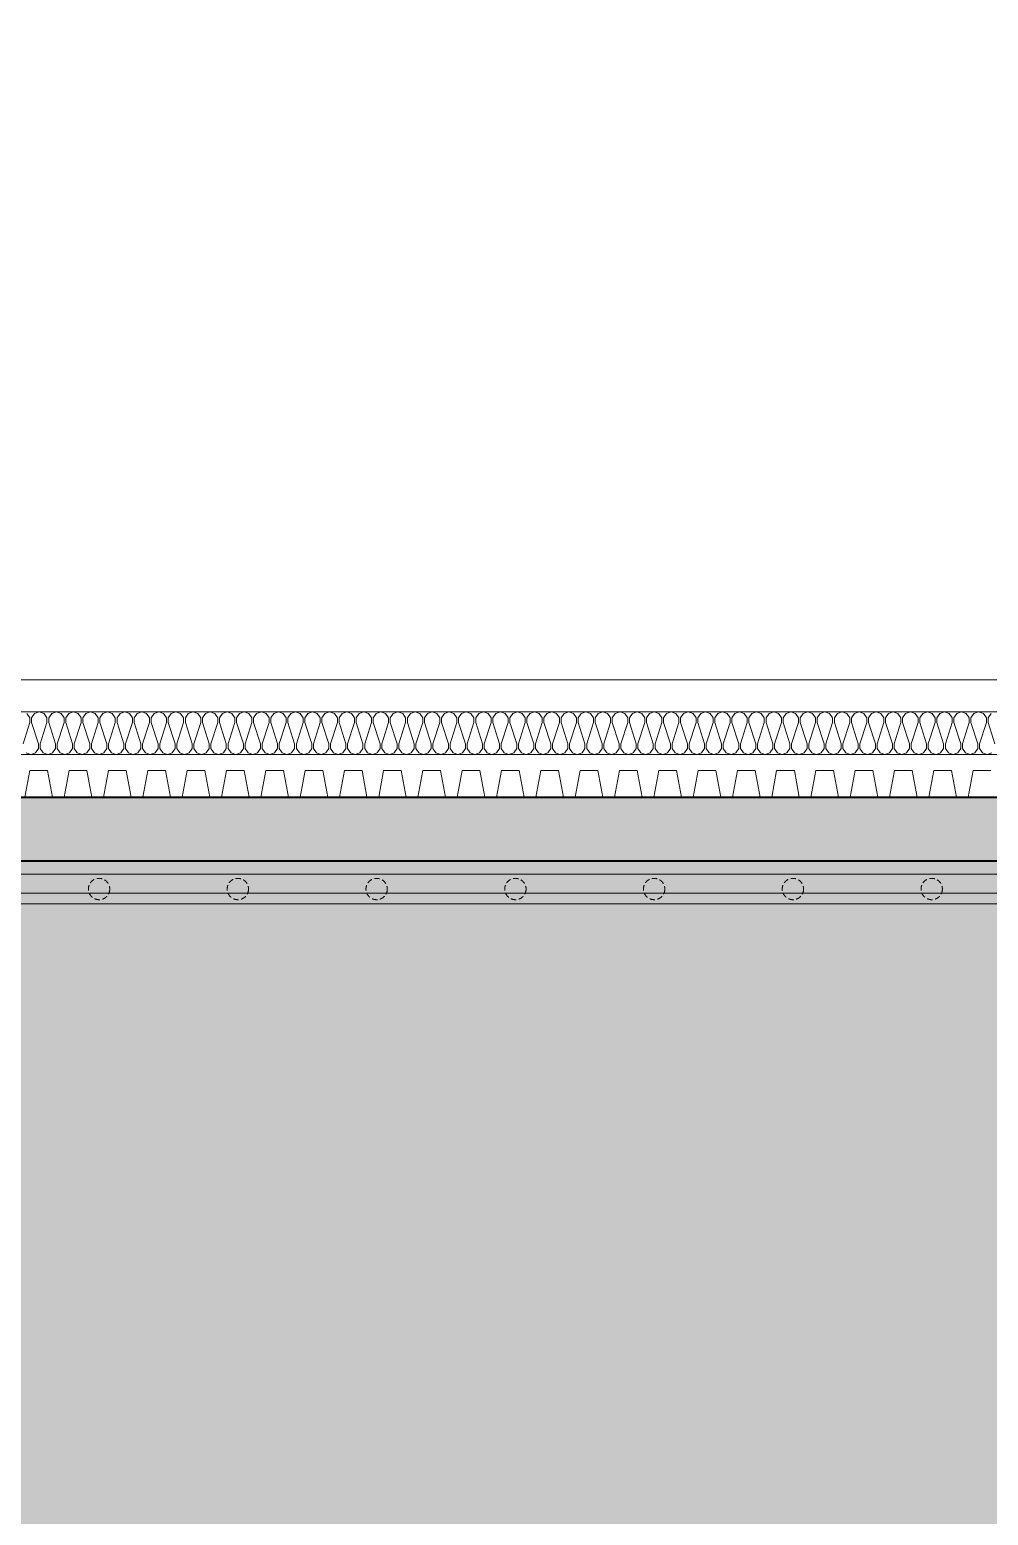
# Model space of a CAD drawing. Header units: millimetres. Extents: x 0 to 420000, y 0 to 297000.
# Drawn here: x 225288 to 229778, y 154587 to 161544 of the extents above; entities that cross this region are included whole.
import ezdxf

# ---------------------------------------------------------------- set-up
doc = ezdxf.new("R2010")
doc.units = ezdxf.units.MM
doc.linetypes.add('CEN', pattern=[62, 60, -1, 0, -1])
doc.linetypes.add('HIDDEN', pattern=[0.375, 0.25, -0.125])
for name, color, linetype, lineweight in [('A-AXIS-LINE', 1, 'CEN', 15), ('A-CONC-LIN1', 2, 'Continuous', 40), ('A-SECT-LIN3', 255, 'Continuous', 18), ('A-XXXX-DRBD', 9, 'Continuous', 20), ('A-XXXX-FIN2', 6, 'Continuous', 20), ('A-XXXX-HATC', 8, 'Continuous', 18), ('A-XXXX-HID', 8, 'HIDDEN', 18), ('A-XXXX-INSL2', 8, 'Continuous', 18)]:
    doc.layers.add(name, color=color, linetype=linetype, lineweight=lineweight)
doc.layers.add('A-CONC-SOLD', color=253, linetype='CEN')
doc.layers.add('A-XXXX-SOLD', color=252, linetype='Continuous')
pattern_1 = [(0, (40, -50), (200, 200), [60, -140]), (0, (160, -30), (200, 200), [50, -150]), (0, (150, -20), (200, 200), [40, -160]), (0, (90, 30), (200, 200), [30, -30, 40, -100]), (0, (90, 40), (200, 200), [40, -10, 50, -100]), (0, (0, 80), (200, 200), [50, -150]), (0, (190, 90), (200, 200), [50, -150]), (90, (0, -10), (-200, 200), [30, -170]), (90, (30, 140), (-200, 200), [20, -180]), (90, (40, -50), (-200, 200), [30, -170]), (90, (60, 130), (-200, 200), [10, -190]), (90, (70, 50), (-200, 200), [30, -170]), (90, (90, -20), (-200, 200), [50, -150]), (90, (110, 120), (-200, 200), [30, -170]), (90, (130, 40), (-200, 200), [40, -160]), (90, (140, 40), (-200, 200), [40, -160]), (90, (160, -50), (-200, 200), [20, -180]), (90, (190, -20), (-200, 200), [50, -150]), (45, (20, -30), (0, 200), [84.8528, -197.98991]), (45, (40, -20), (0, 200), [42.4264, -240.41631]), (45, (130, 90), (0, 200), [56.56854, -226.27417]), (45, (130, 100), (0, 200), [42.4264, -240.41631]), (135, (60, 80), (-200, 2e-14), [14.1422, -268.70051]), (135, (20, -30), (-200, 2e-14), [28.2842, -254.55851]), (135, (80, 30), (-200, 2e-14), [28.2842, -254.55851]), (135, (130, 80), (-200, 2e-14), [28.2842, -254.55851]), (135, (190, 120), (-200, 2e-14), [42.4264, -240.41631]), (135, (190, 110), (-200, 2e-14), [28.2842, -254.55851]), (135, (180, 130), (-200, 2e-14), [28.2842, -254.55851]), (135, (120, -50), (-200, 2e-14), [42.4264, -240.41631]), (26.56505, (180, 70), (200, 8e-08), [22.36, -424.8536]), (26.56505, (130, 20), (200, 8e-08), [22.36, -424.8536]), (26.56505, (60, 80), (200, 8e-08), [44.72, -402.4936]), (26.56505, (70, 130), (200, 8e-08), [44.72, -402.4936]), (26.56505, (70, 80), (200, 8e-08), [44.72, -402.4936]), (26.56505, (190, 120), (200, 8e-08), [44.72, -402.4936]), (26.56505, (0, 20), (200, 8e-08), [67.082, -380.1316]), (26.56505, (0, 30), (200, 8e-08), [67.082, -380.1316]), (26.56505, (0, 110), (200, 8e-08), [67.082, -380.1316]), (63.43495, (100, 100), (1e-08, 200), [22.36, -424.8536]), (63.43495, (190, 90), (1e-08, 200), [22.36, -268.333595, 44.72, -111.8]), (63.43495, (170, 70), (1e-08, 200), [44.72, -402.4936]), (63.43495, (50, 90), (1e-08, 200), [44.72, -402.4936]), (63.43495, (40, 90), (1e-08, 200), [44.72, -402.4936]), (63.43495, (110, 110), (1e-08, 200), [67.082, -380.1316]), (116.56505, (60, 60), (-8e-08, 200), [22.36, -424.8536]), (116.56505, (190, 40), (-8e-08, 200), [22.36, -424.8536]), (116.56505, (150, -20), (-8e-08, 200), [44.72, -402.4936]), (116.56505, (140, -10), (-8e-08, 200), [44.72, -402.4936]), (116.56505, (160, 130), (-8e-08, 200), [44.72, -402.4936]), (116.56505, (0, 30), (-8e-08, 200), [44.72, -402.4936]), (116.56505, (100, -50), (-8e-08, 200), [67.082, -380.1316]), (153.43495, (170, 70), (-200, 1e-08), [44.72, -402.4936]), (153.43495, (180, 60), (-200, 1e-08), [44.72, -402.4936]), (153.43495, (30, -40), (-200, 1e-08), [22.36, -424.8536]), (153.43495, (90, 40), (-200, 1e-08), [22.36, -424.8536]), (153.43495, (130, 100), (-200, 1e-08), [22.36, -424.8536])]

# ---------------------------------------------------------------- blocks, each defined once
blk = doc.blocks.new('axis(220316)')
at = {"layer": 'A-AXIS-LINE', "ltscale": 1000}
for p, q in [((4631788.1, -441118.7), (4955413.1, -441118.7)), ((4631788.1, -442118.7), (4955413.1, -442118.7))]:
    blk.add_line(p, q, dxfattribs=at)
blk = doc.blocks.new('횡지하층')
at = {"layer": 'A-CONC-SOLD'}
h = blk.add_hatch(color=256, dxfattribs=at)
h.dxf.hatch_style = 1
h.paths.add_polyline_path([(4890650.6, -238161.1), (4890250.6, -238161.1), (4890250.6, -237111.1), (4890100.6, -237111.1), (4890100.6, -237361.1), (4889650.6, -237361.1), (4889650.6, -238361.1), (4889600.6, -238361.1), (4889600.6, -239061.1), (4889950.6, -239061.1), (4889950.6, -247661.1), (4889200.6, -247661.1), (4889200.6, -247111.1), (4889000.6, -247111.1), (4889000.6, -247661.1), (4758200.6, -247661.1), (4758200.6, -247111.1), (4758000.6, -247111.1), (4758000.6, -247661.1), (4757250.6, -247661.1), (4757250.6, -239061.1), (4757600.6, -239061.1), (4757600.6, -238361.1), (4757550.6, -238361.1), (4757550.6, -237361.1), (4757100.6, -237361.1), (4757100.6, -237111.1), (4756950.6, -237111.1), (4756950.6, -238161.1), (4756550.6, -238161.1), (4756550.6, -247961.1), (4890650.6, -247961.1)])
at = {"layer": 'A-CONC-LIN1'}
blk.add_lwpolyline([(4758200.6, -247661.1), (4889000.6, -247661.1), (4889000.6, -247111.1), (4889200.6, -247111.1), (4889200.6, -247661.1), (4889950.6, -247661.1), (4889950.6, -239061.1), (4889600.6, -239061.1), (4889600.6, -238361.1), (4889650.6, -238361.1), (4889650.6, -237361.1), (4890100.6, -237361.1), (4890100.6, -237111.1), (4890250.6, -237111.1), (4890250.6, -238161.1), (4890650.6, -238161.1), (4890650.6, -247961.1), (4756550.6, -247961.1)], dxfattribs=at)
at = {"layer": 'A-XXXX-DRBD'}
blk.add_lwpolyline([(4826853.4, -247661.1), (4826876.7, -247536.1), (4826959.5, -247536.1), (4826982.8, -247661.1), (4827037.5, -247661.1), (4827060.8, -247536.1), (4827143.6, -247536.1), (4827166.9, -247661.1), (4827221.6, -247661.1), (4827244.9, -247536.1), (4827327.7, -247536.1), (4827351, -247661.1), (4827405.6, -247661.1), (4827429, -247536.1), (4827511.8, -247536.1), (4827535.1, -247661.1), (4827589.7, -247661.1), (4827613, -247536.1), (4827695.9, -247536.1), (4827719.2, -247661.1), (4827773.8, -247661.1), (4827797.1, -247536.1), (4827880, -247536.1), (4827903.3, -247661.1), (4827957.9, -247661.1), (4827981.2, -247536.1), (4828064.1, -247536.1), (4828087.4, -247661.1), (4828142, -247661.1), (4828165.3, -247536.1), (4828248.1, -247536.1), (4828271.5, -247661.1), (4828326.1, -247661.1), (4828349.4, -247536.1), (4828432.2, -247536.1), (4828455.5, -247661.1), (4828510.2, -247661.1), (4828533.5, -247536.1), (4828616.3, -247536.1), (4828639.6, -247661.1), (4828694.3, -247661.1), (4828717.6, -247536.1), (4828800.4, -247536.1), (4828823.7, -247661.1), (4828878.4, -247661.1), (4828901.7, -247536.1), (4828984.5, -247536.1), (4829007.8, -247661.1), (4829062.5, -247661.1), (4829085.8, -247536.1), (4829168.6, -247536.1), (4829191.9, -247661.1), (4829246.5, -247661.1), (4829269.9, -247536.1), (4829352.7, -247536.1), (4829376, -247661.1), (4829430.6, -247661.1), (4829453.9, -247536.1), (4829536.8, -247536.1), (4829560.1, -247661.1), (4829614.7, -247661.1), (4829638, -247536.1), (4829720.9, -247536.1), (4829744.2, -247661.1), (4829798.8, -247661.1), (4829822.1, -247536.1), (4829904.9, -247536.1), (4829928.3, -247661.1), (4829982.9, -247661.1), (4830006.2, -247536.1), (4830089, -247536.1), (4830112.3, -247661.1), (4830167, -247661.1), (4830190.3, -247536.1), (4830273.1, -247536.1), (4830296.4, -247661.1), (4830351.1, -247661.1), (4830374.4, -247536.1), (4830457.2, -247536.1), (4830480.5, -247661.1), (4830535.2, -247661.1), (4830558.5, -247536.1), (4830641.3, -247536.1), (4830664.6, -247661.1), (4830719.3, -247661.1), (4830742.6, -247536.1), (4830825.4, -247536.1), (4830848.7, -247661.1), (4830903.3, -247661.1), (4830926.7, -247536.1), (4831009.5, -247536.1), (4831032.8, -247661.1), (4831087.4, -247661.1), (4831110.7, -247536.1), (4831193.6, -247536.1), (4831216.9, -247661.1), (4831271.5, -247661.1), (4831294.8, -247536.1), (4831377.7, -247536.1)], dxfattribs=at)
at = {"layer": 'A-XXXX-FIN2'}
blk.add_line((4758350.6, -247111.1), (4888850.6, -247111.1), dxfattribs=at)
at = {"layer": 'A-XXXX-INSL2'}
for p, q in [((4758200.6, -247261.1), (4889000.6, -247261.1)), ((4758200.6, -247461.1), (4889000.6, -247461.1))]:
    blk.add_line(p, q, dxfattribs=at)
for points in [[(4826862.6, -247269.1), (4826876.6, -247289.1), (4826876.6, -247311.1), (4826844.6, -247411.1)], [(4826858.6, -247453.1), (4826880.6, -247461.1), (4826902.6, -247453.1), (4826916.6, -247433.1), (4826916.6, -247411.1), (4826884.6, -247311.1), (4826884.6, -247289.1), (4826898.6, -247269.1), (4826920.6, -247261.1), (4826942.6, -247269.1), (4826956.6, -247289.1), (4826956.6, -247311.1), (4826924.6, -247411.1), (4826924.6, -247433.1), (4826938.6, -247453.1), (4826960.6, -247461.1), (4826982.6, -247453.1), (4826996.6, -247433.1), (4826996.6, -247411.1), (4826964.6, -247311.1), (4826964.6, -247289.1), (4826978.6, -247269.1), (4827000.6, -247261.1), (4827022.6, -247269.1), (4827036.6, -247289.1), (4827036.6, -247311.1), (4827004.6, -247411.1), (4827004.6, -247433.1), (4827018.6, -247453.1), (4827040.6, -247461.1), (4827062.6, -247453.1), (4827076.6, -247433.1), (4827076.6, -247411.1), (4827044.6, -247311.1), (4827044.6, -247289.1), (4827058.6, -247269.1), (4827080.6, -247261.1), (4827102.6, -247269.1), (4827116.6, -247289.1), (4827116.6, -247311.1), (4827084.6, -247411.1), (4827084.6, -247433.1), (4827098.6, -247453.1), (4827120.6, -247461.1), (4827142.6, -247453.1), (4827156.6, -247433.1), (4827156.6, -247411.1), (4827124.6, -247311.1), (4827124.6, -247289.1), (4827138.6, -247269.1), (4827160.6, -247261.1), (4827182.6, -247269.1), (4827196.6, -247289.1), (4827196.6, -247311.1), (4827164.6, -247411.1), (4827164.6, -247433.1), (4827178.6, -247453.1), (4827200.6, -247461.1), (4827222.6, -247453.1), (4827236.6, -247433.1), (4827236.6, -247411.1), (4827204.6, -247311.1), (4827204.6, -247289.1), (4827218.6, -247269.1), (4827240.6, -247261.1), (4827262.6, -247269.1), (4827276.6, -247289.1), (4827276.6, -247311.1), (4827244.6, -247411.1), (4827244.6, -247433.1), (4827258.6, -247453.1), (4827280.6, -247461.1), (4827302.6, -247453.1), (4827316.6, -247433.1), (4827316.6, -247411.1), (4827284.6, -247311.1), (4827284.6, -247289.1), (4827298.6, -247269.1), (4827320.6, -247261.1), (4827342.6, -247269.1), (4827356.6, -247289.1), (4827356.6, -247311.1), (4827324.6, -247411.1), (4827324.6, -247433.1), (4827338.6, -247453.1), (4827360.6, -247461.1), (4827382.6, -247453.1), (4827396.6, -247433.1), (4827396.6, -247411.1), (4827364.6, -247311.1), (4827364.6, -247289.1), (4827378.6, -247269.1), (4827400.6, -247261.1), (4827422.6, -247269.1), (4827436.6, -247289.1), (4827436.6, -247311.1), (4827404.6, -247411.1), (4827404.6, -247433.1), (4827418.6, -247453.1), (4827440.6, -247461.1), (4827462.6, -247453.1), (4827476.6, -247433.1), (4827476.6, -247411.1), (4827444.6, -247311.1), (4827444.6, -247289.1), (4827458.6, -247269.1), (4827480.6, -247261.1), (4827502.6, -247269.1), (4827516.6, -247289.1), (4827516.6, -247311.1), (4827484.6, -247411.1), (4827484.6, -247433.1), (4827498.6, -247453.1), (4827520.6, -247461.1), (4827542.6, -247453.1), (4827556.6, -247433.1), (4827556.6, -247411.1), (4827524.6, -247311.1), (4827524.6, -247289.1), (4827538.6, -247269.1), (4827560.6, -247261.1), (4827582.6, -247269.1), (4827596.6, -247289.1), (4827596.6, -247311.1), (4827564.6, -247411.1), (4827564.6, -247433.1), (4827578.6, -247453.1), (4827600.6, -247461.1), (4827622.6, -247453.1), (4827636.6, -247433.1), (4827636.6, -247411.1), (4827604.6, -247311.1), (4827604.6, -247289.1), (4827618.6, -247269.1), (4827640.6, -247261.1), (4827662.6, -247269.1), (4827676.6, -247289.1), (4827676.6, -247311.1), (4827644.6, -247411.1), (4827644.6, -247433.1), (4827658.6, -247453.1), (4827680.6, -247461.1), (4827702.6, -247453.1), (4827716.6, -247433.1), (4827716.6, -247411.1), (4827684.6, -247311.1), (4827684.6, -247289.1), (4827698.6, -247269.1), (4827720.6, -247261.1), (4827742.6, -247269.1), (4827756.6, -247289.1), (4827756.6, -247311.1), (4827724.6, -247411.1), (4827724.6, -247433.1), (4827738.6, -247453.1), (4827760.6, -247461.1), (4827782.6, -247453.1), (4827796.6, -247433.1), (4827796.6, -247411.1), (4827764.6, -247311.1), (4827764.6, -247289.1), (4827778.6, -247269.1), (4827800.6, -247261.1), (4827822.6, -247269.1), (4827836.6, -247289.1), (4827836.6, -247311.1), (4827804.6, -247411.1), (4827804.6, -247433.1), (4827818.6, -247453.1), (4827840.6, -247461.1), (4827862.6, -247453.1), (4827876.6, -247433.1), (4827876.6, -247411.1), (4827844.6, -247311.1), (4827844.6, -247289.1), (4827858.6, -247269.1), (4827880.6, -247261.1), (4827902.6, -247269.1), (4827916.6, -247289.1), (4827916.6, -247311.1), (4827884.6, -247411.1), (4827884.6, -247433.1), (4827898.6, -247453.1), (4827920.6, -247461.1), (4827942.6, -247453.1), (4827956.6, -247433.1), (4827956.6, -247411.1), (4827924.6, -247311.1), (4827924.6, -247289.1), (4827938.6, -247269.1), (4827960.6, -247261.1), (4827982.6, -247269.1), (4827996.6, -247289.1), (4827996.6, -247311.1), (4827964.6, -247411.1), (4827964.6, -247433.1), (4827978.6, -247453.1), (4828000.6, -247461.1), (4828022.6, -247453.1), (4828036.6, -247433.1), (4828036.6, -247411.1), (4828004.6, -247311.1), (4828004.6, -247289.1), (4828018.6, -247269.1), (4828040.6, -247261.1), (4828062.6, -247269.1), (4828076.6, -247289.1), (4828076.6, -247311.1), (4828044.6, -247411.1), (4828044.6, -247433.1), (4828058.6, -247453.1), (4828080.6, -247461.1), (4828102.6, -247453.1), (4828116.6, -247433.1), (4828116.6, -247411.1), (4828084.6, -247311.1), (4828084.6, -247289.1), (4828098.6, -247269.1), (4828120.6, -247261.1), (4828142.6, -247269.1), (4828156.6, -247289.1), (4828156.6, -247311.1), (4828124.6, -247411.1), (4828124.6, -247433.1), (4828138.6, -247453.1), (4828160.6, -247461.1), (4828182.6, -247453.1), (4828196.6, -247433.1), (4828196.6, -247411.1), (4828164.6, -247311.1), (4828164.6, -247289.1), (4828178.6, -247269.1), (4828200.6, -247261.1), (4828222.6, -247269.1), (4828236.6, -247289.1), (4828236.6, -247311.1), (4828204.6, -247411.1), (4828204.6, -247433.1), (4828218.6, -247453.1), (4828240.6, -247461.1), (4828262.6, -247453.1), (4828276.6, -247433.1), (4828276.6, -247411.1), (4828244.6, -247311.1), (4828244.6, -247289.1), (4828258.6, -247269.1), (4828280.6, -247261.1), (4828302.6, -247269.1), (4828316.6, -247289.1), (4828316.6, -247311.1), (4828284.6, -247411.1), (4828284.6, -247433.1), (4828298.6, -247453.1), (4828320.6, -247461.1), (4828342.6, -247453.1), (4828356.6, -247433.1), (4828356.6, -247411.1), (4828324.6, -247311.1), (4828324.6, -247289.1), (4828338.6, -247269.1), (4828360.6, -247261.1), (4828382.6, -247269.1), (4828396.6, -247289.1), (4828396.6, -247311.1), (4828364.6, -247411.1), (4828364.6, -247433.1), (4828378.6, -247453.1), (4828400.6, -247461.1), (4828422.6, -247453.1), (4828436.6, -247433.1), (4828436.6, -247411.1), (4828404.6, -247311.1), (4828404.6, -247289.1), (4828418.6, -247269.1), (4828440.6, -247261.1), (4828462.6, -247269.1), (4828476.6, -247289.1), (4828476.6, -247311.1), (4828444.6, -247411.1), (4828444.6, -247433.1), (4828458.6, -247453.1), (4828480.6, -247461.1), (4828502.6, -247453.1), (4828516.6, -247433.1), (4828516.6, -247411.1), (4828484.6, -247311.1), (4828484.6, -247289.1), (4828498.6, -247269.1), (4828520.6, -247261.1), (4828542.6, -247269.1), (4828556.6, -247289.1), (4828556.6, -247311.1), (4828524.6, -247411.1), (4828524.6, -247433.1), (4828538.6, -247453.1), (4828560.6, -247461.1), (4828582.6, -247453.1), (4828596.6, -247433.1), (4828596.6, -247411.1), (4828564.6, -247311.1), (4828564.6, -247289.1), (4828578.6, -247269.1), (4828600.6, -247261.1), (4828622.6, -247269.1), (4828636.6, -247289.1), (4828636.6, -247311.1), (4828604.6, -247411.1), (4828604.6, -247433.1), (4828618.6, -247453.1), (4828640.6, -247461.1), (4828662.6, -247453.1), (4828676.6, -247433.1), (4828676.6, -247411.1), (4828644.6, -247311.1), (4828644.6, -247289.1), (4828658.6, -247269.1), (4828680.6, -247261.1), (4828702.6, -247269.1), (4828716.6, -247289.1), (4828716.6, -247311.1), (4828684.6, -247411.1), (4828684.6, -247433.1), (4828698.6, -247453.1), (4828720.6, -247461.1), (4828742.6, -247453.1), (4828756.6, -247433.1), (4828756.6, -247411.1), (4828724.6, -247311.1), (4828724.6, -247289.1), (4828738.6, -247269.1), (4828760.6, -247261.1), (4828782.6, -247269.1), (4828796.6, -247289.1), (4828796.6, -247311.1), (4828764.6, -247411.1), (4828764.6, -247433.1), (4828778.6, -247453.1), (4828800.6, -247461.1), (4828822.6, -247453.1), (4828836.6, -247433.1), (4828836.6, -247411.1), (4828804.6, -247311.1), (4828804.6, -247289.1), (4828818.6, -247269.1), (4828840.6, -247261.1), (4828862.6, -247269.1), (4828876.6, -247289.1), (4828876.6, -247311.1), (4828844.6, -247411.1), (4828844.6, -247433.1), (4828858.6, -247453.1), (4828880.6, -247461.1), (4828902.6, -247453.1), (4828916.6, -247433.1), (4828916.6, -247411.1), (4828884.6, -247311.1), (4828884.6, -247289.1), (4828898.6, -247269.1), (4828920.6, -247261.1), (4828942.6, -247269.1), (4828956.6, -247289.1), (4828956.6, -247311.1), (4828924.6, -247411.1), (4828924.6, -247433.1), (4828938.6, -247453.1), (4828960.6, -247461.1), (4828982.6, -247453.1), (4828996.6, -247433.1), (4828996.6, -247411.1), (4828964.6, -247311.1), (4828964.6, -247289.1), (4828978.6, -247269.1), (4829000.6, -247261.1), (4829022.6, -247269.1), (4829036.6, -247289.1), (4829036.6, -247311.1), (4829004.6, -247411.1), (4829004.6, -247433.1), (4829018.6, -247453.1), (4829040.6, -247461.1), (4829062.6, -247453.1), (4829076.6, -247433.1), (4829076.6, -247411.1), (4829044.6, -247311.1), (4829044.6, -247289.1), (4829058.6, -247269.1), (4829080.6, -247261.1), (4829102.6, -247269.1), (4829116.6, -247289.1), (4829116.6, -247311.1), (4829084.6, -247411.1), (4829084.6, -247433.1), (4829098.6, -247453.1), (4829120.6, -247461.1), (4829142.6, -247453.1), (4829156.6, -247433.1), (4829156.6, -247411.1), (4829124.6, -247311.1), (4829124.6, -247289.1), (4829138.6, -247269.1), (4829160.6, -247261.1), (4829182.6, -247269.1), (4829196.6, -247289.1), (4829196.6, -247311.1), (4829164.6, -247411.1), (4829164.6, -247433.1), (4829178.6, -247453.1), (4829200.6, -247461.1), (4829222.6, -247453.1), (4829236.6, -247433.1), (4829236.6, -247411.1), (4829204.6, -247311.1), (4829204.6, -247289.1), (4829218.6, -247269.1), (4829240.6, -247261.1), (4829262.6, -247269.1), (4829276.6, -247289.1), (4829276.6, -247311.1), (4829244.6, -247411.1), (4829244.6, -247433.1), (4829258.6, -247453.1), (4829280.6, -247461.1), (4829302.6, -247453.1), (4829316.6, -247433.1), (4829316.6, -247411.1), (4829284.6, -247311.1), (4829284.6, -247289.1), (4829298.6, -247269.1), (4829320.6, -247261.1), (4829342.6, -247269.1), (4829356.6, -247289.1), (4829356.6, -247311.1), (4829324.6, -247411.1), (4829324.6, -247433.1), (4829338.6, -247453.1), (4829360.6, -247461.1), (4829382.6, -247453.1), (4829396.6, -247433.1), (4829396.6, -247411.1), (4829364.6, -247311.1), (4829364.6, -247289.1), (4829378.6, -247269.1), (4829400.6, -247261.1), (4829422.6, -247269.1), (4829436.6, -247289.1), (4829436.6, -247311.1), (4829404.6, -247411.1), (4829404.6, -247433.1), (4829418.6, -247453.1), (4829440.6, -247461.1), (4829462.6, -247453.1), (4829476.6, -247433.1), (4829476.6, -247411.1), (4829444.6, -247311.1), (4829444.6, -247289.1), (4829458.6, -247269.1), (4829480.6, -247261.1), (4829502.6, -247269.1), (4829516.6, -247289.1), (4829516.6, -247311.1), (4829484.6, -247411.1), (4829484.6, -247433.1), (4829498.6, -247453.1), (4829520.6, -247461.1), (4829542.6, -247453.1), (4829556.6, -247433.1), (4829556.6, -247411.1), (4829524.6, -247311.1), (4829524.6, -247289.1), (4829538.6, -247269.1), (4829560.6, -247261.1), (4829582.6, -247269.1), (4829596.6, -247289.1), (4829596.6, -247311.1), (4829564.6, -247411.1), (4829564.6, -247433.1), (4829578.6, -247453.1), (4829600.6, -247461.1), (4829622.6, -247453.1), (4829636.6, -247433.1), (4829636.6, -247411.1), (4829604.6, -247311.1), (4829604.6, -247289.1), (4829618.6, -247269.1), (4829640.6, -247261.1), (4829662.6, -247269.1), (4829676.6, -247289.1), (4829676.6, -247311.1), (4829644.6, -247411.1), (4829644.6, -247433.1), (4829658.6, -247453.1), (4829680.6, -247461.1), (4829702.6, -247453.1), (4829716.6, -247433.1), (4829716.6, -247411.1), (4829684.6, -247311.1), (4829684.6, -247289.1), (4829698.6, -247269.1), (4829720.6, -247261.1), (4829742.6, -247269.1), (4829756.6, -247289.1), (4829756.6, -247311.1), (4829724.6, -247411.1), (4829724.6, -247433.1), (4829738.6, -247453.1), (4829760.6, -247461.1), (4829782.6, -247453.1), (4829796.6, -247433.1), (4829796.6, -247411.1), (4829764.6, -247311.1), (4829764.6, -247289.1), (4829778.6, -247269.1), (4829800.6, -247261.1), (4829822.6, -247269.1), (4829836.6, -247289.1), (4829836.6, -247311.1), (4829804.6, -247411.1), (4829804.6, -247433.1), (4829818.6, -247453.1), (4829840.6, -247461.1), (4829862.6, -247453.1), (4829876.6, -247433.1), (4829876.6, -247411.1), (4829844.6, -247311.1), (4829844.6, -247289.1), (4829858.6, -247269.1), (4829880.6, -247261.1), (4829902.6, -247269.1), (4829916.6, -247289.1), (4829916.6, -247311.1), (4829884.6, -247411.1), (4829884.6, -247433.1), (4829898.6, -247453.1), (4829920.6, -247461.1), (4829942.6, -247453.1), (4829956.6, -247433.1), (4829956.6, -247411.1), (4829924.6, -247311.1), (4829924.6, -247289.1), (4829938.6, -247269.1), (4829960.6, -247261.1), (4829982.6, -247269.1), (4829996.6, -247289.1), (4829996.6, -247311.1), (4829964.6, -247411.1), (4829964.6, -247433.1), (4829978.6, -247453.1), (4830000.6, -247461.1), (4830022.6, -247453.1), (4830036.6, -247433.1), (4830036.6, -247411.1), (4830004.6, -247311.1), (4830004.6, -247289.1), (4830018.6, -247269.1), (4830040.6, -247261.1), (4830062.6, -247269.1), (4830076.6, -247289.1), (4830076.6, -247311.1), (4830044.6, -247411.1), (4830044.6, -247433.1), (4830058.6, -247453.1), (4830080.6, -247461.1), (4830102.6, -247453.1), (4830116.6, -247433.1), (4830116.6, -247411.1), (4830084.6, -247311.1), (4830084.6, -247289.1), (4830098.6, -247269.1), (4830120.6, -247261.1), (4830142.6, -247269.1), (4830156.6, -247289.1), (4830156.6, -247311.1), (4830124.6, -247411.1), (4830124.6, -247433.1), (4830138.6, -247453.1), (4830160.6, -247461.1), (4830182.6, -247453.1), (4830196.6, -247433.1), (4830196.6, -247411.1), (4830164.6, -247311.1), (4830164.6, -247289.1), (4830178.6, -247269.1), (4830200.6, -247261.1), (4830222.6, -247269.1), (4830236.6, -247289.1), (4830236.6, -247311.1), (4830204.6, -247411.1), (4830204.6, -247433.1), (4830218.6, -247453.1), (4830240.6, -247461.1), (4830262.6, -247453.1), (4830276.6, -247433.1), (4830276.6, -247411.1), (4830244.6, -247311.1), (4830244.6, -247289.1), (4830258.6, -247269.1), (4830280.6, -247261.1), (4830302.6, -247269.1), (4830316.6, -247289.1), (4830316.6, -247311.1), (4830284.6, -247411.1), (4830284.6, -247433.1), (4830298.6, -247453.1), (4830320.6, -247461.1), (4830342.6, -247453.1), (4830356.6, -247433.1), (4830356.6, -247411.1), (4830324.6, -247311.1), (4830324.6, -247289.1), (4830338.6, -247269.1), (4830360.6, -247261.1), (4830382.6, -247269.1), (4830396.6, -247289.1), (4830396.6, -247311.1), (4830364.6, -247411.1), (4830364.6, -247433.1), (4830378.6, -247453.1), (4830400.6, -247461.1), (4830422.6, -247453.1), (4830436.6, -247433.1), (4830436.6, -247411.1), (4830404.6, -247311.1), (4830404.6, -247289.1), (4830418.6, -247269.1), (4830440.6, -247261.1), (4830462.6, -247269.1), (4830476.6, -247289.1), (4830476.6, -247311.1), (4830444.6, -247411.1), (4830444.6, -247433.1), (4830458.6, -247453.1), (4830480.6, -247461.1), (4830502.6, -247453.1), (4830516.6, -247433.1), (4830516.6, -247411.1), (4830484.6, -247311.1), (4830484.6, -247289.1), (4830498.6, -247269.1), (4830520.6, -247261.1), (4830542.6, -247269.1), (4830556.6, -247289.1), (4830556.6, -247311.1), (4830524.6, -247411.1), (4830524.6, -247433.1), (4830538.6, -247453.1), (4830560.6, -247461.1), (4830582.6, -247453.1), (4830596.6, -247433.1), (4830596.6, -247411.1), (4830564.6, -247311.1), (4830564.6, -247289.1), (4830578.6, -247269.1), (4830600.6, -247261.1), (4830622.6, -247269.1), (4830636.6, -247289.1), (4830636.6, -247311.1), (4830604.6, -247411.1), (4830604.6, -247433.1), (4830618.6, -247453.1), (4830640.6, -247461.1), (4830662.6, -247453.1), (4830676.6, -247433.1), (4830676.6, -247411.1), (4830644.6, -247311.1), (4830644.6, -247289.1), (4830658.6, -247269.1), (4830680.6, -247261.1), (4830702.6, -247269.1), (4830716.6, -247289.1), (4830716.6, -247311.1), (4830684.6, -247411.1), (4830684.6, -247433.1), (4830698.6, -247453.1), (4830720.6, -247461.1), (4830742.6, -247453.1), (4830756.6, -247433.1), (4830756.6, -247411.1), (4830724.6, -247311.1), (4830724.6, -247289.1), (4830738.6, -247269.1), (4830760.6, -247261.1), (4830782.6, -247269.1), (4830796.6, -247289.1), (4830796.6, -247311.1), (4830764.6, -247411.1), (4830764.6, -247433.1), (4830778.6, -247453.1), (4830800.6, -247461.1), (4830822.6, -247453.1), (4830836.6, -247433.1), (4830836.6, -247411.1), (4830804.6, -247311.1), (4830804.6, -247289.1), (4830818.6, -247269.1), (4830840.6, -247261.1), (4830862.6, -247269.1), (4830876.6, -247289.1), (4830876.6, -247311.1), (4830844.6, -247411.1), (4830844.6, -247433.1), (4830858.6, -247453.1), (4830880.6, -247461.1), (4830902.6, -247453.1), (4830916.6, -247433.1), (4830916.6, -247411.1), (4830884.6, -247311.1), (4830884.6, -247289.1), (4830898.6, -247269.1), (4830920.6, -247261.1), (4830942.6, -247269.1), (4830956.6, -247289.1), (4830956.6, -247311.1), (4830924.6, -247411.1), (4830924.6, -247433.1), (4830938.6, -247453.1), (4830960.6, -247461.1), (4830982.6, -247453.1), (4830996.6, -247433.1), (4830996.6, -247411.1), (4830964.6, -247311.1), (4830964.6, -247289.1), (4830978.6, -247269.1), (4831000.6, -247261.1), (4831022.6, -247269.1), (4831036.6, -247289.1), (4831036.6, -247311.1), (4831004.6, -247411.1), (4831004.6, -247433.1), (4831018.6, -247453.1), (4831040.6, -247461.1), (4831062.6, -247453.1), (4831076.6, -247433.1), (4831076.6, -247411.1), (4831044.6, -247311.1), (4831044.6, -247289.1), (4831058.6, -247269.1), (4831080.6, -247261.1), (4831102.6, -247269.1), (4831116.6, -247289.1), (4831116.6, -247311.1), (4831084.6, -247411.1), (4831084.6, -247433.1), (4831098.6, -247453.1), (4831120.6, -247461.1), (4831142.6, -247453.1), (4831156.6, -247433.1), (4831156.6, -247411.1), (4831124.6, -247311.1), (4831124.6, -247289.1), (4831138.6, -247269.1), (4831160.6, -247261.1), (4831182.6, -247269.1), (4831196.6, -247289.1), (4831196.6, -247311.1), (4831164.6, -247411.1), (4831164.6, -247433.1), (4831178.6, -247453.1), (4831200.6, -247461.1), (4831222.6, -247453.1), (4831236.6, -247433.1), (4831236.6, -247411.1), (4831204.6, -247311.1), (4831204.6, -247289.1), (4831218.6, -247269.1), (4831240.6, -247261.1), (4831262.6, -247269.1), (4831276.6, -247289.1), (4831276.6, -247311.1), (4831244.6, -247411.1), (4831244.6, -247433.1), (4831258.6, -247453.1), (4831280.6, -247461.1), (4831302.6, -247453.1), (4831316.6, -247433.1), (4831316.6, -247411.1), (4831284.6, -247311.1), (4831284.6, -247289.1), (4831298.6, -247269.1), (4831320.6, -247261.1), (4831342.6, -247269.1), (4831356.6, -247289.1), (4831356.6, -247311.1), (4831324.6, -247411.1), (4831324.6, -247433.1), (4831338.6, -247453.1), (4831360.6, -247461.1), (4831382.6, -247453.1)], [(4831396.6, -247411.1), (4831364.6, -247311.1), (4831364.6, -247289.1), (4831378.6, -247269.1)]]:
    blk.add_lwpolyline(points, dxfattribs=at)

msp = doc.modelspace()

# ---------------------------------------------------------------- hatches: boundary and pattern name
at = {"layer": 'A-XXXX-HATC'}
h = msp.add_hatch(dxfattribs=at)
h.set_pattern_fill('DOTS', color=256, scale=10)
h.set_pattern_definition([(0, (0, -50), (7.9375, 15.875), [0, -15.875])])
h.paths.add_polyline_path([(154962.5, 157650), (289062.5, 157650), (289062.5, 157590), (154962.5, 157590)])
h = msp.add_hatch(dxfattribs=at)
h.set_pattern_fill('돌01', color=256, scale=200)
h.set_pattern_definition(pattern_1)
h.paths.add_polyline_path([(289062.5, 157590), (154962.5, 157590), (154962.5, 157450), (289062.5, 157450)])
h = msp.add_hatch(dxfattribs=at)
h.set_pattern_fill('돌01', color=256, scale=200)
h.set_pattern_definition(pattern_1)
h.paths.add_polyline_path([(289062.5, 157590), (154962.5, 157590), (154962.5, 157450), (289062.5, 157450)])
at = {"layer": 'A-XXXX-HID'}
h = msp.add_hatch(dxfattribs=at)
h.set_pattern_fill('KHAT49', color=256, scale=10)
h.set_pattern_definition([(0, (7, 5.5), (10, 10), [0.5, -0.5, 1, -8]), (0, (3, 6), (10, 10), [2.5, -7.5]), (0, (2.5, 6.5), (10, 10), [2.5, -7.5]), (0, (7, 9), (10, 10), [0.5, -9.5]), (0, (2, 10), (10, 10), [1.5, -8.5]), (0, (2, 10.5), (10, 10), [1.5, -8.5]), (0, (8, 11), (10, 10), [3, -7]), (0, (7.5, 11.5), (10, 10), [3, -7]), (0, (5, 12.5), (10, 10), [1, -9]), (0, (5.5, 13), (10, 10), [0.5, -9.5]), (0, (1, 14), (10, 10), [0.5, -0.5, 0.5, -8.5]), (90, (1, 12), (-10, 10), [1.5, -8.5]), (90, (1.5, 8.5), (-10, 10), [0.5, -1, 0.5, -1, 2, -5]), (90, (2.5, 14.5), (-10, 10), [0.5, -9.5]), (90, (4, 10), (-10, 10), [0.5, -9.5]), (90, (4.5, 12.5), (-10, 10), [0.5, -9.5]), (90, (5.5, 7), (-10, 10), [1, -9]), (90, (6, 6.5), (-10, 10), [1.5, -8.5]), (90, (6.5, 12.5), (-10, 10), [1, -0.5, 1, -7.5]), (90, (7, 9.5), (-10, 10), [2, -8]), (90, (7.5, 9.5), (-10, 10), [1, -9]), (90, (8.5, 6), (-10, 10), [2, -8]), (90, (9, 6), (-10, 10), [1.5, -8.5]), (45, (5, 6.5), (0, 10), [0.7071067, -13.43502892]), (45, (6.5, 9), (0, 10), [0.7071067, -13.43502892]), (45, (7.5, 10.5), (0, 10), [0.7071067, -13.43502892]), (45, (0.5, 11.5), (0, 10), [0.7071067, -13.43502892]), (45, (1.5, 13.5), (0, 10), [0.7071067, -13.43502892]), (45, (6, 8), (0, 10), [1.41421, -12.72792562]), (45, (7, 14.5), (0, 10), [1.41421, -12.72792562]), (135, (6.5, 5), (-10, 1e-15), [1.41421, -12.72792562]), (135, (7, 5.5), (-10, 1e-15), [1.41421, -12.72792562]), (135, (8.5, 8), (-10, 1e-15), [1.41421, -12.72792562]), (135, (7, 11.5), (-10, 1e-15), [1.41421, -12.72792562]), (135, (7.5, 11.5), (-10, 1e-15), [1.41421, -12.72792562]), (135, (5.5, 8.5), (-10, 1e-15), [2.12132, -12.02081562]), (135, (9, 8), (-10, 1e-15), [2.12132, -12.02081562]), (135, (5.5, 8), (-10, 1e-15), [2.828427, -11.31370862]), (135, (1, 14), (-10, 1e-15), [2.828427, -11.31370862]), (135, (1, 13.5), (-10, 1e-15), [2.828427, -11.31370862]), (135, (1.5, 8), (-10, 1e-15), [0.7071067, -13.43502892]), (135, (1.5, 10.5), (-10, 1e-15), [0.7071067, -13.43502892]), (26.5650512, (7.5, 5.5), (10, 4e-09), [1.1180339, -21.2426458]), (26.5650512, (5.5, 8.5), (10, 4e-09), [1.1180339, -21.2426458]), (26.5650512, (9, 7.5), (10, 4e-09), [2.236068, -20.12461177]), (26.5650512, (9, 8), (10, 4e-09), [2.236068, -20.12461177]), (63.4349488, (6, 13), (5e-10, 10), [1.118, -11.18, 2.236, -7.82667977]), (63.4349488, (1, 9), (5e-10, 10), [1.1180339, -21.2426458]), (63.4349488, (2.5, 5), (5e-10, 10), [1.1180339, -21.2426458]), (63.4349488, (1.5, 9), (5e-10, 10), [1.1180339, -21.2426458]), (63.4349488, (6.5, 13.5), (5e-10, 10), [1.1180339, -21.2426458]), (63.4349488, (6, 13), (5e-10, 10), [1.1180339, -21.2426458]), (63.4349488, (4, 10.5), (5e-10, 10), [2.236068, -20.12461177]), (63.4349488, (3.5, 10.5), (5e-10, 10), [2.236068, -20.12461177]), (116.5650512, (2, 10.5), (-4e-09, 10), [1.1180339, -21.2426458]), (116.5650512, (2.5, 6), (-4e-09, 10), [2.236068, -20.12461177]), (116.5650512, (2.5, 6.5), (-4e-09, 10), [2.236068, -20.12461177]), (153.4349488, (4.5, 13), (-10, 5e-10), [2.236068, -20.12461177]), (153.4349488, (5.5, 13), (-10, 5e-10), [3.35410196, -19.0065778])])
h.paths.add_polyline_path([(154962.5, 157705), (154962.5, 157505), (289062.5, 157505), (289062.5, 157705)])
at = {"layer": 'A-XXXX-SOLD'}
h = msp.add_hatch(color=256, dxfattribs=at)
h.dxf.hatch_style = 1
edge = h.paths.add_edge_path()
edge.add_line((110962.5, 156300), (110962.5, 156300))
edge.add_line((110962.5, 156300), (110962.5, 167200))
edge.add_line((110962.5, 167200), (111512.5, 167200))
edge.add_line((111512.5, 167200), (111512.5, 167300))
edge.add_line((111512.5, 167300), (100372.7, 167300))
edge.add_line((100372.7, 167300), (100372.7, 167078.1))
edge.add_arc((94222.7, 81943.7), 85356.2, 85.868204, 94.131796)
edge.add_line((88072.7, 167078.1), (88072.7, 167300))
edge.add_line((88072.7, 167300), (50205.2, 167300))
edge.add_line((50205.2, 167300), (50205.2, 148500))
edge.add_line((50205.2, 148500), (373825, 148500))
edge.add_line((373825, 148500), (373825, 167100))
edge.add_arc((350657.4, -1174940.9), 1342240.9, 89.0110046, 91.0020244)
edge.add_line((327184.7, 167094.7), (327184.7, 167300))
edge.add_line((327184.7, 167300), (289062.5, 167300))
edge.add_line((289062.5, 167300), (289062.5, 157450))
edge.add_line((289062.5, 157450), (154962.5, 157450))
edge.add_line((154962.5, 157450), (154962.5, 167300))
edge.add_line((154962.5, 167300), (153912.5, 167300))
edge.add_line((153912.5, 167300), (153912.5, 158450))
edge.add_line((153912.5, 158450), (146148.2, 158450))
edge.add_line((146148.2, 158450), (145148.2, 157400))
edge.add_line((145148.2, 157400), (130911, 157400))
edge.add_line((130911, 157400), (129911, 156100))
edge.add_line((129911, 156100), (110962.5, 156100))
edge.add_line((110962.5, 156100), (110962.5, 156300))

# ---------------------------------------------------------------- linework, layer by layer
at = {"layer": 'A-SECT-LIN3'}
msp.add_lwpolyline([(154962.5, 157650), (289062.5, 157650), (289062.5, 157590), (154962.5, 157590)], close=True, dxfattribs=at)
at = {"layer": 'A-XXXX-HATC'}
msp.add_lwpolyline([(289062.5, 157590), (154962.5, 157590), (154962.5, 157450), (289062.5, 157450)], close=True, dxfattribs=at)
at = {"layer": 'A-XXXX-HID', "color": 0, "ltscale": 100}
for centre in [(225612.5, 157520), (226262.5, 157520), (226912.5, 157520), (227562.5, 157520), (228212.5, 157520), (228862.5, 157520), (229512.5, 157520)]:
    msp.add_circle(centre, 50, dxfattribs=at)

# ---------------------------------------------------------------- block references
at = {"layer": 'A-AXIS-LINE'}
msp.add_blockref('axis(220316)', (-4581588.1, 599618.7), dxfattribs=at)
at = {"layer": 'A-CONC-LIN1'}
msp.add_blockref('횡지하층', (-4601588.1, 405611.1), dxfattribs=at)

doc.saveas('drawing.dxf')
